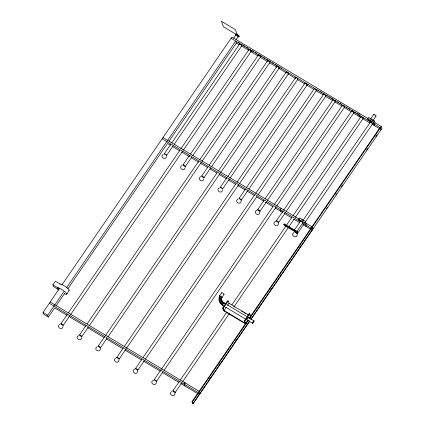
<?xml version="1.0" encoding="UTF-8"?>
<svg xmlns="http://www.w3.org/2000/svg" width="425" height="425" viewBox="0 0 425 425"><rect width="100%" height="100%" fill="white"/><g stroke="black" fill="none" stroke-linecap="round" stroke-linejoin="round"><path stroke-width="0.64" d="M248.46 318.112L248.498 317.985A1.418 0.393 -59.1 0 0 248.327 317.523L248.168 317.608A1.418 0.393 -59.1 0 0 247.058 319.223L246.968 319.504A1.418 0.393 -59.1 0 0 247.143 319.961L247.302 319.876M222.923 304.38L222.695 304.959A1.418 0.393 -58.7 0 0 222.865 305.421L222.865 305.421A1.418 0.393 -59.1 0 1 222.7 304.964L222.923 304.38A1.418 0.393 -59.1 0 1 223.709 303.237L224.177 302.983L225.877 304.002M223.125 302.839L223.183 302.722A1.413 0.441 -48.3 0 0 223.008 302.265L222.817 302.329A1.413 0.441 -48.3 0 0 221.43 303.732L221.303 303.992A1.413 0.441 -48.3 0 0 221.483 304.443L221.669 304.39M220.83 303.137L220.687 303.37A1.413 0.462 -41.2 0 0 220.867 303.827L221.069 303.785A1.413 0.462 -41.2 0 0 221.329 303.668M222.695 302.409L222.758 302.297A1.413 0.462 -41.2 0 0 222.588 301.84L222.376 301.883A1.413 0.462 -41.2 0 0 220.835 303.131M58.342 289.521L53.566 286.657L52.875 284.819L55.383 281.164L60.159 284.027M67.15 315.424L54.655 307.939L48.392 317.077L43.722 314.282L43.031 312.439L59.33 288.687L52.875 284.819M61.838 285.032L231.923 37.044L368.14 118.644M233.681 38.197L235.933 34.919M236.029 39.78L238.282 36.497M48.392 317.077L47.701 315.238L63.952 291.545M66.502 287.826L235.71 41.119L236.401 42.962L239.248 44.667M56.265 305.596L64.642 293.383M67.942 288.57L167.461 143.469L170.298 145.169M169.086 141.1L236.401 42.962M66.645 294.243L69.153 290.588M164.347 153.691L170.707 144.415M171.833 142.779L239.551 44.041M166.69 155.279L173.049 146.003M174.176 144.367L241.894 45.629M60.876 323.749L67.256 314.447M68.382 312.805L179.839 150.307M180.965 148.665L248.885 49.635M63.219 325.337L69.599 316.035M70.348 314.941L182.553 151.348M183.308 150.253L251.228 51.223M183.016 164.873L189.38 155.598M190.501 153.962L258.219 55.223M185.358 166.462L191.723 157.186M192.844 155.55L260.567 56.812M79.544 334.932L85.924 325.635M87.051 323.993L198.507 161.489M199.633 159.848L267.559 60.818M81.887 336.52L88.267 327.223M89.393 325.582L201.227 162.531M201.976 161.436L269.902 62.406M201.689 176.056L208.048 166.781M209.169 165.144L276.893 66.406M204.032 177.645L210.763 167.827M211.512 166.733L279.236 67.995M98.212 346.12L104.593 336.818M105.347 335.723L217.175 172.672M218.301 171.031L286.227 72M100.56 347.708L106.935 338.406M108.062 336.765L219.895 173.713M220.644 172.619L288.57 73.589M220.357 187.239L226.716 177.963M227.837 176.327L295.561 77.589M222.7 188.827L229.436 179.01M230.18 177.916L297.904 79.177M116.886 357.303L123.266 348.001M124.392 346.359L235.843 183.855M236.969 182.213L304.895 83.183M119.228 358.891L125.609 349.589M126.358 348.495L238.563 184.896M239.312 183.807L307.238 84.772M239.025 198.422L245.384 189.146M246.511 187.51L314.229 88.777M241.368 200.01L247.727 190.735M248.853 189.098L316.572 90.366M135.554 368.486L141.934 359.183M143.06 357.542L254.517 195.043M255.643 193.402L323.563 94.366M137.897 370.074L144.277 360.772M145.403 359.13L256.859 196.632M257.986 194.99L325.906 95.954M257.693 209.605L264.058 200.334M265.179 198.698L332.897 99.96M260.036 211.193L266.401 201.923M267.522 200.287L335.245 101.548M154.222 379.668L160.602 370.366M161.351 369.272L273.185 206.226M274.311 204.584L342.237 105.549M156.565 381.257L162.945 371.955M164.071 370.313L275.905 207.267M276.654 206.173L344.579 107.137M219.486 295.986L221.707 292.745M281.079 208.298L280.203 209.578L280.893 211.416M222.031 297.277L224.049 294.334M276.367 220.788L282.726 211.517M283.475 210.423L351.571 111.143M278.71 222.376L285.441 212.558M286.19 211.469L353.913 112.731M246.064 324.163L223.662 310.744L222.642 308.013L227.657 300.703L228.214 301.038L229.043 303.243L248.954 315.175M249.454 318.421L250.883 316.328L249.826 313.985L249.268 313.65L244.253 320.96L245.082 323.165L224.028 310.553L223.199 308.348L228.214 301.038M224.028 310.553L226.174 307.424M227.609 305.336L229.043 303.243M283.767 224.304L284.144 223.757L297.213 231.583L297.558 232.507L297.181 233.054L284.112 225.223L283.767 224.304L296.836 232.135L297.181 233.054M172.89 390.851L179.27 381.549M180.397 379.908L226.557 312.609M231.811 304.948L291.853 217.409M292.979 215.767L360.905 116.732M175.238 392.44L181.613 383.138M182.367 382.043L229.277 313.65M234.154 306.542L288.192 227.752M288.942 226.658L294.196 218.997M295.322 217.356L363.248 118.32M184.886 382.718L184.009 383.998L184.694 385.836M185.236 382.93L184.36 384.211L185.05 386.049M299.423 221.09L298.738 219.247L299.614 217.972L305.416 221.446L306.106 223.284L312.343 227.024L313.028 228.863M368.363 120.578L367.673 118.74L368.549 117.459L374.351 120.934L375.041 122.777L381.278 126.512L381.969 128.355L250.931 319.403M300.613 220.995L294.344 230.132A1.418 0.292 34.4 0 1 294.573 230.106M370.791 118.676L373.687 114.453M302.892 220.517L370.239 122.326M296.687 231.721L302.956 222.583M373.134 120.264L376.029 116.041M296.836 232.135L297.213 231.583M306.106 223.284L305.224 224.565L304.539 222.727L305.416 221.446M375.041 122.777L374.165 124.058L373.474 122.214L374.351 120.934M297.378 233.564L303.737 224.288M305.235 222.105L372.582 123.914M306.627 223.598L305.75 224.878L306.17 226.557M248.375 319.983L245.868 323.638L245.639 323.505L244.816 321.295L249.826 313.985M249.799 321.045L193.077 403.75L192.706 403.527L192.015 401.683L247.791 320.37M249.22 318.283L380.03 127.569M193.077 403.75L192.387 401.912L248.365 320.301M249.491 318.66L381.278 126.512M209.615 378.872L210.364 377.777M219.002 365.181L220.129 363.54M235.53 341.084L236.284 339.989M270.837 289.611L271.591 288.517M280.229 275.921L281.355 274.274M299.758 247.44L300.884 245.799M326.49 208.468L327.239 207.373M335.84 194.836L336.589 193.747M341.45 186.655L342.571 185.024M366.504 150.126L367.625 148.49M375.854 136.494L376.975 134.863M193.024 403.601L249.746 320.902M250.872 319.255L312.975 228.714M221.685 300.942L221.861 300.767A1.413 0.489 -19.7 0 0 221.685 300.31L221.441 300.289A1.413 0.489 -19.7 0 0 219.555 300.969L219.374 301.139A1.413 0.489 -19.7 0 0 219.55 301.601M223.709 303.237L224.065 302.988A1.418 0.393 -58.7 0 1 224.235 303.45L224.177 302.983M221.611 300.268L221.696 300.199A1.413 0.489 -12.5 0 0 221.526 299.737L221.271 299.694A1.413 0.489 -12.5 0 0 219.327 300.156L219.135 300.305A1.413 0.489 -12.5 0 0 219.311 300.767L219.566 300.81M163.375 154.238C158.945 156.613 165.984 161.346 166.51 156.363M182.043 165.421C177.613 167.801 184.657 172.529 185.178 167.546M200.712 176.603C196.281 178.983 203.325 183.717 203.846 178.734M219.38 187.792C214.954 190.166 221.993 194.9 222.519 189.917M238.053 198.974C233.288 201.848 241.639 206.024 241.15 200.542M59.904 324.302C55.473 326.676 62.512 331.41 63.038 326.427M78.572 335.484C74.141 337.859 81.186 342.592 81.706 337.609M294.058 232.523C289.297 235.402 297.649 239.572 297.16 234.095M97.24 346.667C92.475 349.547 100.826 353.717 100.337 348.24M171.918 391.404C167.153 394.278 175.504 398.453 175.015 392.971M222.339 304.916L222.169 304.996A1.413 0.409 -55.2 0 1 221.999 304.528L222.094 304.268A1.413 0.409 -55.2 0 1 223.311 302.717L223.486 302.637A1.413 0.409 -55.2 0 1 223.699 302.876M257.258 209.992C251.526 212.256 259.85 217.882 259.818 211.724M275.926 221.175C270.199 223.438 278.524 229.064 278.487 222.907M116.45 357.685C110.718 359.948 119.043 365.58 119.011 359.422M135.118 368.868C129.386 371.137 137.711 376.763 137.679 370.605M153.786 380.051C148.054 382.319 156.379 387.945 156.347 381.788M59.872 284.107L60.249 284.001A5.663 1.179 34.4 0 1 66.534 287.369A5.663 1.179 34.4 0 1 68.776 290.695M221.59 297.872L221.77 297.824A1.413 0.404 15.8 0 0 221.6 297.367L221.351 297.224A1.413 0.404 15.8 0 0 219.438 296.804L219.247 296.847A1.413 0.404 15.8 0 0 219.428 297.309M219.571 295.928L219.736 295.917A1.434 0.351 26.9 0 1 221.531 296.677L221.77 296.873A1.408 0.34 26.9 0 1 221.946 297.335M221.946 297.335L221.776 297.341A1.434 0.351 26.9 0 1 221.542 297.303M220.129 302.393L219.89 302.393A1.413 0.489 -26.9 0 1 219.725 301.931L219.884 301.739A1.413 0.489 -26.9 0 1 221.685 300.858L221.924 300.852A1.413 0.489 -26.9 0 1 222.094 301.314M223.821 294.36L223.975 294.376A1.418 0.292 34.4 0 0 223.8 293.914L223.582 293.707A1.418 0.292 34.4 0 0 221.93 292.719L221.781 292.703A1.418 0.292 34.4 0 0 221.797 292.984M238.999 36.47A2.263 0.473 34.4 0 0 237.942 34.908A2.263 0.473 34.4 0 0 235.615 34.042L223.481 26.77L221.414 21.25L235.418 29.638L237.485 35.158M367.673 118.74L373.474 122.214M238.287 42.282L239.418 42.962M241.124 43.982L242.261 44.662M243.392 45.342L245.097 46.362M246.798 47.382L247.934 48.062M249.634 49.082L250.771 49.762M251.908 50.442L253.608 51.462M255.313 52.482L256.445 53.162M258.15 54.182L259.287 54.862M260.419 55.542L262.124 56.562M263.824 57.582L264.961 58.262M266.661 59.282L267.798 59.962M268.935 60.642L270.635 61.662M272.34 62.682L273.472 63.362M275.177 64.382L276.308 65.062M277.445 65.742L279.151 66.762M280.851 67.782L281.987 68.462M317.741 89.882L318.877 90.562M320.578 91.582L321.714 92.262M322.851 92.942L324.551 93.962M326.251 94.982L327.388 95.657M329.093 96.677L330.225 97.357M331.362 98.037L333.062 99.057M334.767 100.077L335.904 100.757M337.604 101.777L338.741 102.457M339.873 103.137L341.578 104.157M343.278 105.177L344.415 105.857M346.12 106.877L347.252 107.557M348.388 108.237L350.088 109.257M351.794 110.277L352.931 110.957M354.631 111.977L355.767 112.657M356.899 113.337L358.604 114.357M231.046 38.324L380.402 127.792L381.087 129.63L380.715 129.407M240.959 45.688L248.933 50.463M250.638 51.489L258.044 55.925M260.323 57.29L267.729 61.726M269.434 62.746L276.84 67.182M278.55 68.207L286.524 72.983M287.661 73.668L295.635 78.444M297.346 79.464L304.746 83.9M306.457 84.926L313.862 89.362M316.142 90.727L322.973 94.817M325.252 96.183L332.658 100.619M334.937 101.984L341.769 106.08M344.048 107.445L351.454 111.881M353.159 112.901L361.096 117.656M362.743 118.644L369.883 122.921M372.082 124.238L379.642 128.764M162.988 137.557L299.168 219.135M298.738 219.247L304.539 222.727M162.106 138.832L300.48 221.722M302.589 222.987L311.461 228.299L312.152 230.143L311.78 229.92M172.566 146.529L179.94 150.944M181.64 151.964L189.582 156.719M191.282 157.739L198.656 162.153M200.356 163.173L207.729 167.588M209.998 168.948L216.803 173.028M219.072 174.383L226.445 178.803M228.714 180.163L235.519 184.238M237.788 185.597L245.161 190.012M246.861 191.032L254.235 195.447M256.503 196.807L263.877 201.227M265.577 202.242L272.951 206.662M275.219 208.022L282.577 212.426M284.261 213.435L291.566 217.807M293.813 219.157L299.992 222.854M302.797 224.538L310.654 229.245M233.697 306.441L234.818 307.11M241.549 311.142L243.227 312.152M244.348 312.821L245.469 313.491M247.153 314.5L248.274 315.175M227.003 304.677L247.323 316.848M248.444 317.523L254.049 320.875M222.753 305.426L224.448 306.441M225.574 307.116L245.331 318.952M247.021 319.967L252.625 323.319M222.642 308.013L223.199 308.348M244.253 320.96L244.816 321.295M50.177 302.026L199.532 391.494L200.223 393.332L199.851 393.109M49.3 303.307L198.656 392.774L199.346 394.612L198.969 394.389M68.855 316.444L85.887 326.65M87.593 327.67L104.061 337.535M106.33 338.895L122.798 348.76M125.072 350.12L141.536 359.986M143.241 361.006L160.278 371.211M162.547 372.571L179.015 382.436M180.721 383.456L197.859 393.72M43.031 312.439L47.701 315.238M192.015 401.683L192.387 401.912M58.947 290.116L58.124 289.308A5.663 1.179 34.4 0 1 57.364 287.762L57.742 287.656A5.663 1.179 34.4 0 1 65.062 291.89A5.663 1.179 34.4 0 1 64.685 293.888M359.959 114.309L359.343 113.374L358.466 114.654L359.996 116.997M373.591 123.712L374.276 125.55M249.268 313.65L249.889 315.302M286.471 72.42A1.418 0.292 34.4 0 1 286.588 72.016A1.418 0.292 34.4 0 1 288.182 73.036A1.418 0.292 34.4 0 1 288.347 73.615M258.729 210.662A1.418 0.292 34.4 0 1 257.863 209.567A1.418 0.292 34.4 0 1 259.85 210.837A1.418 0.292 34.4 0 1 259.038 210.858M323.653 94.605A1.418 0.292 34.4 0 1 324.174 94.488A1.418 0.292 34.4 0 1 325.72 95.598A1.418 0.292 34.4 0 1 325.47 95.907M154.96 380.513A1.418 0.292 34.4 0 1 154.583 379.684A1.418 0.292 34.4 0 1 156.512 381.071A1.418 0.292 34.4 0 1 155.258 380.726M342.481 105.968A1.418 0.292 34.4 0 1 342.672 105.597A1.418 0.292 34.4 0 1 344.33 106.718A1.418 0.292 34.4 0 1 344.138 107.095M117.619 358.142A1.418 0.292 34.4 0 1 117.247 357.319A1.418 0.292 34.4 0 1 119.175 358.705A1.418 0.292 34.4 0 1 117.922 358.36M305.145 83.603A1.418 0.292 34.4 0 1 305.416 83.263A1.418 0.292 34.4 0 1 307.105 84.479A1.418 0.292 34.4 0 1 306.537 84.602M295.805 78.009A1.418 0.292 34.4 0 1 295.922 77.61A1.418 0.292 34.4 0 1 297.516 78.625A1.418 0.292 34.4 0 1 297.681 79.204M221.096 188.084A1.418 0.292 34.4 0 1 220.644 187.234A1.418 0.292 34.4 0 1 222.567 188.53A1.418 0.292 34.4 0 1 221.701 188.493M351.815 111.562A1.418 0.292 34.4 0 1 352.006 111.191A1.418 0.292 34.4 0 1 353.664 112.312A1.418 0.292 34.4 0 1 353.473 112.683M277.1 221.632A1.418 0.292 34.4 0 1 276.728 220.803A1.418 0.292 34.4 0 1 278.657 222.19A1.418 0.292 34.4 0 1 277.403 221.845M361.149 117.151A1.418 0.292 34.4 0 1 361.34 116.779A1.418 0.292 34.4 0 1 362.998 117.906A1.418 0.292 34.4 0 1 362.807 118.277M173.628 391.696A1.418 0.292 34.4 0 1 173.118 390.825A1.418 0.292 34.4 0 1 174.988 392.02A1.418 0.292 34.4 0 1 174.532 392.27M174.234 392.105A1.418 0.292 34.4 0 1 173.926 391.908M314.319 89.011A1.418 0.292 34.4 0 1 314.936 88.942A1.418 0.292 34.4 0 1 316.482 90.127A1.418 0.292 34.4 0 1 315.871 90.196M239.493 199.049A1.418 0.292 34.4 0 1 239.466 198.47A1.418 0.292 34.4 0 1 241.278 199.771A1.418 0.292 34.4 0 1 240.369 199.676M267.644 61.057A1.418 0.292 34.4 0 1 268.866 61.349A1.418 0.292 34.4 0 1 269.673 62.432M80.58 335.994A1.418 0.292 34.4 0 1 79.618 334.895A1.418 0.292 34.4 0 1 81.419 335.899A1.418 0.292 34.4 0 1 81.451 336.478M81.186 336.356A1.418 0.292 34.4 0 1 80.888 336.191M239.801 44.46A1.418 0.292 34.4 0 1 239.913 44.057A1.418 0.292 34.4 0 1 241.506 45.077A1.418 0.292 34.4 0 1 241.671 45.656M165.086 154.53A1.418 0.292 34.4 0 1 164.571 153.664A1.418 0.292 34.4 0 1 166.446 154.859A1.418 0.292 34.4 0 1 165.989 155.109M248.976 49.868A1.418 0.292 34.4 0 1 250.192 50.166A1.418 0.292 34.4 0 1 251.005 51.244M61.614 324.594A1.418 0.292 34.4 0 1 61.237 323.765A1.418 0.292 34.4 0 1 63.166 325.152A1.418 0.292 34.4 0 1 61.912 324.806M332.987 100.199A1.418 0.292 34.4 0 1 333.508 100.082A1.418 0.292 34.4 0 1 335.054 101.192A1.418 0.292 34.4 0 1 334.804 101.501M295.502 232.597A1.418 0.292 34.4 0 1 295.471 232.018A1.418 0.292 34.4 0 1 297.288 233.325A1.418 0.292 34.4 0 1 296.379 233.229M370.329 122.565A1.418 0.292 34.4 0 1 370.85 122.448A1.418 0.292 34.4 0 1 372.396 123.558A1.418 0.292 34.4 0 1 372.141 123.866M258.31 55.463A1.418 0.292 34.4 0 1 259.532 55.755A1.418 0.292 34.4 0 1 260.339 56.838M260.127 56.769A1.418 0.292 34.4 0 1 259.861 56.642M183.483 165.495A1.418 0.292 34.4 0 1 183.457 164.916A1.418 0.292 34.4 0 1 185.273 166.223A1.418 0.292 34.4 0 1 184.36 166.127M184.052 165.931A1.418 0.292 34.4 0 1 183.754 165.713M373.936 114.872A1.418 0.292 34.4 0 1 374.127 114.5A1.418 0.292 34.4 0 1 375.785 115.627A1.418 0.292 34.4 0 1 375.588 115.998M370.43 119.207A1.418 0.292 34.4 0 1 370.653 119.181M371.131 119.377A1.418 0.292 34.4 0 1 371.429 119.542M372.034 119.951A1.418 0.292 34.4 0 1 372.305 120.169M372.523 120.376A1.418 0.292 34.4 0 1 372.683 120.557M300.703 221.234A1.418 0.292 34.4 0 1 301.224 221.117A1.418 0.292 34.4 0 1 302.77 222.227A1.418 0.292 34.4 0 1 302.515 222.535M294.785 230.18A1.418 0.292 34.4 0 1 296.602 231.482M136.021 369.112A1.418 0.292 34.4 0 1 135.915 368.502A1.418 0.292 34.4 0 1 137.711 369.718A1.418 0.292 34.4 0 1 137.195 369.904M136.59 369.543A1.418 0.292 34.4 0 1 136.292 369.33M276.898 66.502A1.418 0.292 34.4 0 1 278.348 67.044A1.418 0.292 34.4 0 1 279.007 68.021M202.725 177.113A1.418 0.292 34.4 0 1 201.854 176.019A1.418 0.292 34.4 0 1 203.841 177.289A1.418 0.292 34.4 0 1 203.028 177.31M98.951 346.959A1.418 0.292 34.4 0 1 98.573 346.136A1.418 0.292 34.4 0 1 100.507 347.522A1.418 0.292 34.4 0 1 99.248 347.177M301.931 219.762A1.418 0.292 34.4 0 1 302.196 219.884M302.797 220.246A1.418 0.292 34.4 0 1 303.094 220.463M303.365 220.681A1.418 0.292 34.4 0 1 303.588 220.883M236.029 35.158A1.418 0.292 34.4 0 1 236.534 35.031A1.418 0.292 34.4 0 1 238.085 36.136A1.418 0.292 34.4 0 1 237.851 36.46M235.981 35.44A2.263 0.473 34.4 0 1 235.811 34.462A2.263 0.473 34.4 0 1 238.68 36.412A2.263 0.473 34.4 0 1 237.857 36.709M221.606 299.609A1.413 0.473 -5.3 0 0 221.43 299.152L221.175 299.083A1.413 0.473 -5.3 0 0 219.199 299.328L219.002 299.45A1.413 0.473 -5.3 0 0 219.183 299.912M219.151 299.041A1.413 0.457 1.8 0 1 218.976 298.578L219.167 298.483A1.413 0.457 1.8 0 1 221.149 298.462L221.414 298.552A1.413 0.457 1.8 0 1 221.675 298.902M220.331 303.142A1.413 0.478 -34.1 0 1 220.155 302.68L220.309 302.467A1.413 0.478 -34.1 0 1 221.993 301.394L222.222 301.368A1.413 0.478 -34.1 0 1 222.461 301.5M221.643 298.414A1.413 0.436 8.9 0 0 221.473 297.957L221.212 297.84A1.413 0.436 8.9 0 0 219.252 297.638L219.061 297.707A1.413 0.436 8.9 0 0 219.061 298.042M219.528 296.103A1.408 0.34 26.9 0 1 219.608 295.943M252.657 322.58L252.572 322.857A1.418 0.393 -59.1 0 0 252.742 323.319L252.902 323.234A1.418 0.393 -59.1 0 0 254.012 321.613L254.102 321.337A1.418 0.393 -59.1 0 0 253.927 320.88L253.768 320.965A1.418 0.393 -59.1 0 0 252.657 322.58M369.798 120.902A1.418 0.292 34.4 0 0 371.817 122.113A1.418 0.292 34.4 0 0 370.552 120.817A1.418 0.292 34.4 0 0 369.798 120.902"/></g></svg>
